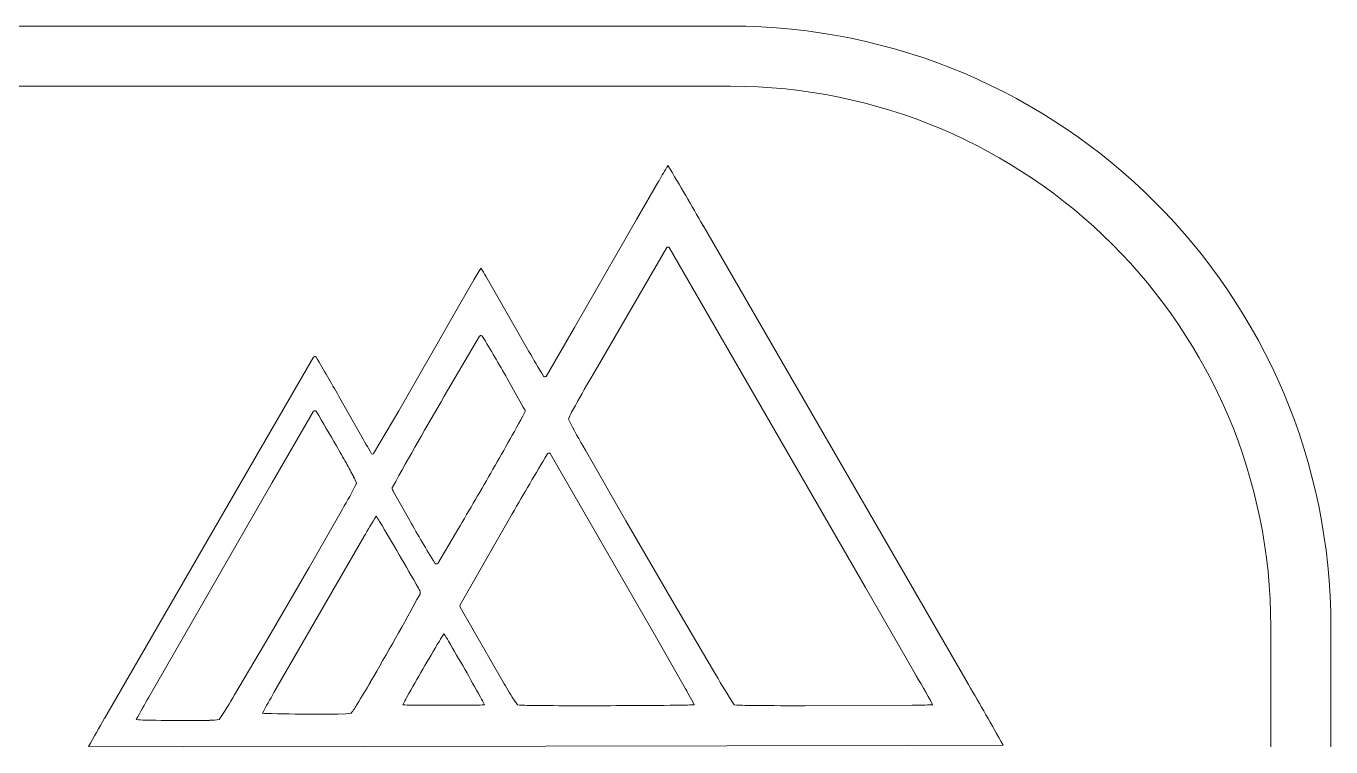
# Model space of a CAD drawing. Header units: millimetres. Extents: x -33.5 to 33.5, y -11 to 11.
# Drawn here: x 11.78 to 33.5, y -1 to 11 of the extents above; entities that cross this region are included whole.
import ezdxf

# ---------------------------------------------------------------- set-up
doc = ezdxf.new("R2010")
doc.units = ezdxf.units.MM

msp = doc.modelspace()

# ---------------------------------------------------------------- linework, layer by layer
at = {"color": 7, "linetype": 'Continuous', "lineweight": 15}
for p, q in [((-23.5, 11), (23.5, 11)), ((23.5, 10), (-23.5, 10)), ((22.314, 8.427), (21.942, 7.78)), ((20.908, 5.983), (21.942, 7.78)), ((27.467, 0.04), (23.05, 7.678)), ((22.443, 7.314), (21.222, 5.213)), ((25.753, 1.657), (22.485, 7.314)), ((19.218, 6.747), (18.89, 6.178)), ((19.875, 6.06), (19.43, 6.84)), ((17.981, 4.597), (18.89, 6.178)), ((19.875, 6.06), (20.148, 5.586)), ((20.434, 5.17), (20.908, 5.983)), ((19.329, 5.841), (18.74, 4.841)), ((16.564, 5.488), (15.69, 3.988)), ((20.056, 4.659), (19.788, 5.135)), ((16.979, 4.847), (17.344, 4.203)), ((16.565, 4.588), (15.876, 3.401)), ((17.564, 3.883), (17.981, 4.597)), ((15.69, 3.988), (13.085, -0.523)), ((21.089, 3.943), (21.764, 2.767)), ((22.294, 0.779), (20.505, 3.883)), ((15.876, 3.401), (13.822, -0.17)), ((17.896, 3.248), (18.165, 2.768)), ((16.488, 1.988), (17.045, 2.961)), ((19.871, 2.881), (19.007, 1.369)), ((21.764, 2.767), (22.574, 1.372)), ((17.403, 2.501), (15.905, -0.093)), ((18.631, 2.057), (18.928, 2.556)), ((15.819, 0.836), (16.488, 1.988)), ((26.558, 0.255), (25.753, 1.657)), ((19.221, 0.95), (19.007, 1.325)), ((22.574, 1.372), (23.261, 0.202)), ((19.221, 0.95), (19.693, 0.129)), ((32.5, -1), (32.5, 1)), ((33.5, -1), (33.5, 1)), ((15.25, -0.13), (15.819, 0.836)), ((22.732, 0.008), (22.294, 0.779)), ((24.748, -0.313), (26.529, -0.305)), ((12.819, -0.994), (14.404, -0.997)), ((14.404, -0.997), (26.458, -0.976)), ((26.458, -0.976), (28.043, -0.968))]:
    msp.add_line(p, q, dxfattribs=at)
for centre, radius, start, end in [((23.5, 1), 10, 0, 90), ((23.5, 1), 9, 0, 90), ((27.125, 5.748), 5.506, 147.8211, 150.8851), ((-50.926, -34.878), 85.343, 29.91048, 30.68991), ((22.461, 7.299), 0.0239, 96.2178, 141.3911), ((22.464, 7.29), 0.0327, 63.5334, 99.8278), ((22.472, 7.305), 0.016, 31.7631, 63.7241), ((22.953, 4.672), 4.272, 147.4653, 150.9431), ((18.116, 6.131), 1.492, 28.3323, 34.1786), ((19.348, 5.826), 0.0238, 96.1069, 141.3135), ((19.351, 5.817), 0.0331, 63.7816, 99.5106), ((19.358, 5.832), 0.0166, 33.1403, 64.0021), ((-3.538, -8.137), 26.837, 29.6394, 31.3887), ((16.583, 5.473), 0.0244, 96.1032, 141.5741), ((16.586, 5.464), 0.034, 63.6756, 99.5881), ((16.594, 5.479), 0.0169, 32.6225, 63.8987), ((-8.831, -9.678), 29.616, 29.3692, 30.8017), ((46.815, 21.009), 30.806, 210.0441, 210.9401), ((57.552, -15.652), 41.896, 150.1298, 150.9617), ((20.411, 5.185), 0.0234, 219.0212, 263.7271), ((20.414, 5.193), 0.0316, 260.1714, 296.3876), ((20.421, 5.179), 0.0155, 296.2136, 327.9132), ((88.519, -35.9), 80.801, 149.72164, 150.95658), ((16.583, 4.574), 0.0231, 96.1303, 141.5815), ((16.586, 4.565), 0.0321, 63.6197, 99.6619), ((16.594, 4.58), 0.0158, 32.3097, 63.8357), ((-26.777, -21.22), 50.48, 29.9901, 30.748), ((-30.302, 32.237), 57.48, 330.07139, 331.22869), ((19.551, 4.346), 0.594, 27.9458, 31.8235), ((19.969, 4.568), 0.121, 18.2726, 27.7169), ((20.047, 4.59), 0.0408, 332.3397, 23.1633), ((22.517, 3.722), 1.862, 148.9108, 156.7899), ((29.025, 8.648), 9.226, 207.021, 210.659), ((36.907, 15.407), 22.545, 209.8009, 210.7419), ((-4.731, -8.508), 25.032, 29.2483, 30.0125), ((10.596, 0.052), 7.477, 27.4416, 29.3983), ((17.548, 3.9), 0.0249, 224.9495, 296.5844), ((17.553, 3.89), 0.0128, 296.2122, 327.9117), ((94.2, -40.041), 85.832, 149.2204, 149.99542), ((20.479, 3.866), 0.0262, 96.2589, 141.1469), ((20.482, 3.857), 0.0355, 63.5632, 99.8508), ((20.49, 3.874), 0.0174, 31.8601, 63.7415), ((16.823, 3.256), 0.474, 16.3087, 30.6541), ((-66.457, 53.132), 99.24, 329.36047, 330.03085), ((11.503, 6.256), 6.448, 329.2636, 333.5959), ((17.941, 3.308), 0.0673, 176.5881, 205.4834), ((17.911, 3.309), 0.0374, 151.3474, 175.667), ((18.104, 3.371), 0.242, 202.4289, 210.7346), ((26.116, -2.455), 10.024, 148.1045, 150.3667), ((17.063, 2.424), 0.684, 28.9595, 37.5685), ((-25.668, -23.238), 50.529, 29.4987, 30.959), ((39.893, 15.12), 24.993, 209.6174, 211.5098), ((18.6, 2.067), 0.0181, 213.254, 244.0253), ((18.608, 2.083), 0.036, 243.8041, 279.4894), ((18.611, 2.073), 0.0259, 276.1031, 321.2785), ((-30.781, 28.271), 55.917, 329.7226, 331.449), ((17.936, 1.412), 0.439, 25.922, 31.6197), ((18.261, 1.565), 0.0803, 359.5395, 29.4739), ((18.299, 1.565), 0.0421, 331.9205, 358.3879), ((19.047, 1.347), 0.0456, 151.0796, 208.9204), ((19.84, 0.101), 1.354, 144.7129, 150.8041), ((17.632, 0.114), 1.344, 28.7982, 34.9124), ((55.074, -20.988), 42.417, 149.1519, 150.6076), ((-17.514, -20.598), 42.139, 28.9965, 30.4559), ((5.107, -12.223), 24.816, 28.7212, 30.1871), ((1.066, 9.644), 19.023, 328.5337, 329.8115), ((32.079, 7.327), 14.326, 210.164, 211.5582), ((16.193, -3.803), 7.569, 27.5922, 30.2377), ((31.276, 4.761), 9.221, 209.6283, 213.2687), ((-46.314, -42.84), 85.336, 29.3852, 30.1647), ((23.646, -5.902), 11.374, 149.7381, 151.8985), ((9.628, 3.058), 6.463, 326.1252, 330.4444), ((24.534, -5.148), 10, 149.6415, 151.909), ((19.277, -0.869), 1.355, 148.9557, 155.0457), ((18.183, -0.858), 1.348, 24.5514, 30.6504), ((20.526, 0.188), 0.746, 208.6892, 220.5909), ((16.392, 0.211), 1.027, 320.8012, 331.0767), ((18.171, 1.04), 1.343, 264.8134, 270.9284), ((18.729, 41.78), 42.086, 269.27, 270.7307), ((19.287, 1.044), 1.347, 269.0759, 275.1768), ((20.229, 2.658), 2.968, 264.7897, 271.052), ((20.949, 62.955), 63.268, 269.39745, 270.05918), ((21.011, 151.346), 151.659, 270.00116, 270.59939), ((22.616, 5.559), 5.863, 269.8222, 272.7916), ((23.866, 3.347), 3.657, 265.3059, 270.9755), ((24.675, 79.558), 79.871, 269.46392, 270.05242), ((26.55, 7.081), 7.385, 269.8373, 272.4868), ((28.675, -9.63), 18.055, 149.7074, 151.4258), ((13.748, 0.753), 1.304, 264.0849, 270.3098), ((14.447, 28.354), 28.914, 268.6269, 270.0823), ((14.518, 13.596), 14.156, 269.8821, 271.2727), ((14.853, 0.276), 0.832, 268.5712, 279.7387), ((15.856, 1.043), 1.488, 264.4634, 270.3), ((16.605, 32.731), 33.184, 268.7191, 270.0771), ((16.681, 15.719), 16.173, 269.8894, 271.1906), ((17.04, 0.474), 0.925, 268.5819, 279.2431)]:
    msp.add_arc(centre, radius, start, end, dxfattribs=at)

doc.saveas('drawing.dxf')
